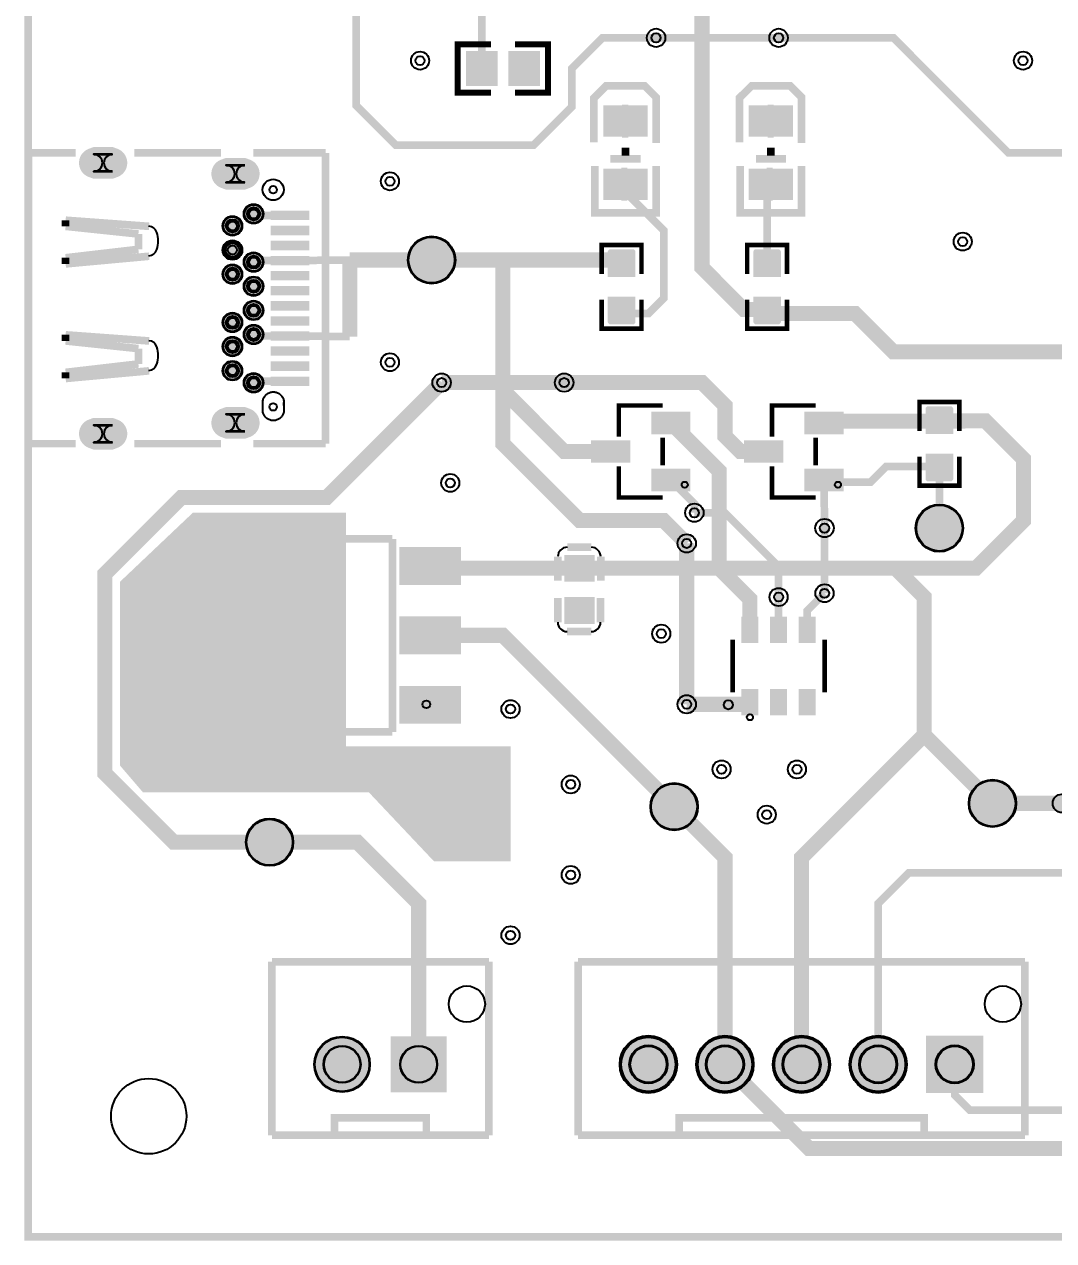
# Model space of a CAD drawing. Header units: millimetres. Extents: x -0.1 to 80.1, y 39.9 to 118.1.
# Drawn here: x -0.13 to 34.02, y 39.87 to 80.2 of the extents above; entities that cross this region are included whole.
import ezdxf

# ---------------------------------------------------------------- set-up
doc = ezdxf.new("R2010")
doc.units = ezdxf.units.MM
for name, color, linetype, true_color in [('BoardOutLine', 7, 'Continuous', 0xff00ff), ('BottomLayer', 7, 'Continuous', 0x0000ff), ('BottomSolderMaskLayer', 7, 'Continuous', 0xaa00ff), ('Document', 7, 'Continuous', 0xffffff), ('Hole', 7, 'Continuous', 0x222222), ('Multi-Layer', 7, 'Continuous', 0xc0c0c0), ('TopLayer', 7, 'Continuous', 0xff0000), ('TopPasteMaskLayer', 7, 'Continuous', 0x808080), ('TopSilkLayer', 7, 'Continuous', 0xffcc00), ('TopSolderMaskLayer', 7, 'Continuous', 0x800080)]:
    doc.layers.add(name, color=color, linetype=linetype, true_color=true_color)

msp = doc.modelspace()

# ---------------------------------------------------------------- hatches: boundary and pattern name
at = {"layer": 'BottomSolderMaskLayer'}
for points in [[(2.803, 76.135, -0.785398), (2.803, 75.084), (2.172, 75.084, -0.785398), (2.172, 76.135)], [(7.193, 75.775, -0.785398), (7.193, 74.724), (6.562, 74.724, -0.785398), (6.562, 75.775)], [(7.152, 73.92, 1), (7.803, 73.92, 1)], [(6.452, 73.52, 1), (7.103, 73.52, 1)], [(6.452, 72.72, 1), (7.103, 72.72, 1)], [(7.152, 72.32, 1), (7.803, 72.32, 1)], [(6.452, 71.919, 1), (7.103, 71.919, 1)], [(7.152, 71.519, 1), (7.803, 71.519, 1)], [(7.152, 70.72, 1), (7.803, 70.72, 1)], [(6.452, 70.32, 1), (7.103, 70.32, 1)], [(7.152, 69.92, 1), (7.803, 69.92, 1)], [(6.452, 69.52, 1), (7.103, 69.52, 1)], [(6.452, 68.72, 1), (7.103, 68.72, 1)], [(7.152, 68.32, 1), (7.803, 68.32, 1)], [(7.193, 67.515, -0.785398), (7.193, 66.464), (6.562, 66.464, -0.785398), (6.562, 67.515)], [(2.803, 67.155, -0.785398), (2.803, 66.104), (2.172, 66.104, -0.785398), (2.172, 67.155)], [(9.489, 45.72, 1), (11.339, 45.72, 1)], [(13.879, 44.795), (12.029, 44.795), (12.029, 46.645), (13.879, 46.645)], [(19.623, 45.72, 1), (21.525, 45.72, 1)], [(22.163, 45.72, 1), (24.065, 45.72, 1)], [(24.703, 45.72, 1), (26.605, 45.72, 1)], [(27.243, 45.72, 1), (29.145, 45.72, 1)], [(31.685, 44.769), (29.783, 44.769), (29.783, 46.671), (31.685, 46.671)]]:
    msp.add_hatch(color=256, dxfattribs=at).paths.add_polyline_path(points)
at = {"layer": 'Document'}
for points in [[(19.703, 76.441), (19.703, 77.541), (19.903, 77.541), (19.903, 76.441)], [(24.529, 76.441), (24.529, 77.541), (24.729, 77.541), (24.729, 76.441)], [(19.872, 75.452), (19.872, 74.352), (19.672, 74.352), (19.672, 75.452)], [(24.698, 75.452), (24.698, 74.352), (24.498, 74.352), (24.498, 75.452)], [(19.256, 75.005), (20.356, 75.005), (20.356, 74.805), (19.256, 74.805)], [(24.082, 75.005), (25.182, 75.005), (25.182, 74.805), (24.082, 74.805)]]:
    msp.add_hatch(color=256, dxfattribs=at).paths.add_polyline_path(points)
at = {"layer": 'Multi-Layer'}
for points in [[(2.787, 76.11, -0.785398), (2.787, 75.11), (2.187, 75.11, -0.785398), (2.187, 76.11)], [(7.178, 75.75, -0.785398), (7.178, 74.75), (6.578, 74.75, -0.785398), (6.578, 75.75)], [(7.178, 73.92, 1), (7.778, 73.92, 1)], [(6.477, 73.52, 1), (7.077, 73.52, 1)], [(6.477, 72.72, 1), (7.077, 72.72, 1)], [(7.178, 72.32, 1), (7.778, 72.32, 1)], [(6.477, 71.919, 1), (7.077, 71.919, 1)], [(7.178, 71.519, 1), (7.778, 71.519, 1)], [(7.178, 70.72, 1), (7.778, 70.72, 1)], [(6.477, 70.32, 1), (7.077, 70.32, 1)], [(7.178, 69.92, 1), (7.778, 69.92, 1)], [(6.477, 69.52, 1), (7.077, 69.52, 1)], [(6.477, 68.72, 1), (7.077, 68.72, 1)], [(7.178, 68.32, 1), (7.778, 68.32, 1)], [(7.178, 67.49, -0.785398), (7.178, 66.49), (6.578, 66.49, -0.785398), (6.578, 67.49)], [(2.787, 67.13, -0.785398), (2.787, 66.13), (2.187, 66.13, -0.785398), (2.187, 67.13)], [(9.514, 45.72, 1), (11.314, 45.72, 1)], [(13.854, 44.82), (12.054, 44.82), (12.054, 46.62), (13.854, 46.62)], [(19.674, 45.72, 1), (21.474, 45.72, 1)], [(22.214, 45.72, 1), (24.014, 45.72, 1)], [(24.754, 45.72, 1), (26.554, 45.72, 1)], [(27.294, 45.72, 1), (29.094, 45.72, 1)], [(31.634, 44.82), (29.834, 44.82), (29.834, 46.62), (31.634, 46.62)]]:
    msp.add_hatch(color=256, dxfattribs=at).paths.add_polyline_path(points)
at = {"layer": 'TopLayer'}
for points in [[(15.548, 78.19), (14.548, 78.19), (14.548, 79.29), (15.548, 79.29)], [(16.948, 78.19), (15.948, 78.19), (15.948, 79.29), (16.948, 79.29)], [(19.112, 76.496), (19.112, 77.496), (20.512, 77.496), (20.512, 76.496)], [(23.938, 76.496), (23.938, 77.496), (25.338, 77.496), (25.338, 76.496)], [(19.112, 74.396), (19.112, 75.396), (20.512, 75.396), (20.512, 74.396)], [(23.938, 74.396), (23.938, 75.396), (25.338, 75.396), (25.338, 74.396)], [(9.237, 74.02), (9.237, 73.72), (8.137, 73.72), (8.137, 74.02)], [(9.237, 73.52), (9.237, 73.22), (8.137, 73.22), (8.137, 73.52)], [(9.237, 73.02), (9.237, 72.72), (8.137, 72.72), (8.137, 73.02)], [(12.621, 72.39, 1), (14.145, 72.39, 1)], [(20.117, 71.851), (19.253, 71.851), (19.253, 72.658), (20.117, 72.658)], [(24.943, 71.851), (24.079, 71.851), (24.079, 72.658), (24.943, 72.658)], [(9.237, 72.52), (9.237, 72.22), (8.137, 72.22), (8.137, 72.52)], [(9.237, 72.02), (9.237, 71.72), (8.137, 71.72), (8.137, 72.02)], [(9.237, 71.52), (9.237, 71.22), (8.137, 71.22), (8.137, 71.52)], [(9.237, 71.02), (9.237, 70.72), (8.137, 70.72), (8.137, 71.02)], [(20.117, 71.151), (19.253, 71.151), (19.253, 70.345), (20.117, 70.345)], [(24.943, 71.151), (24.079, 71.151), (24.079, 70.345), (24.943, 70.345)], [(9.237, 70.52), (9.237, 70.22), (8.137, 70.22), (8.137, 70.52)], [(9.237, 70.02), (9.237, 69.72), (8.137, 69.72), (8.137, 70.02)], [(9.237, 69.52), (9.237, 69.22), (8.137, 69.22), (8.137, 69.52)], [(9.237, 69.02), (9.237, 68.72), (8.137, 68.72), (8.137, 69.02)], [(9.237, 68.52), (9.237, 68.22), (8.137, 68.22), (8.137, 68.52)], [(30.658, 66.644), (29.794, 66.644), (29.794, 67.451), (30.658, 67.451)], [(20.695, 67.34), (21.945, 67.34), (21.945, 66.64), (20.695, 66.64)], [(25.775, 67.34), (27.025, 67.34), (27.025, 66.64), (25.775, 66.64)], [(18.695, 66.39), (19.945, 66.39), (19.945, 65.69), (18.695, 65.69)], [(23.775, 66.39), (25.025, 66.39), (25.025, 65.69), (23.775, 65.69)], [(30.658, 65.944), (29.794, 65.944), (29.794, 65.138), (30.658, 65.138)], [(20.695, 65.44), (21.945, 65.44), (21.945, 64.74), (20.695, 64.74)], [(25.775, 65.44), (27.025, 65.44), (27.025, 64.74), (25.775, 64.74)], [(29.464, 63.5, 1), (30.988, 63.5, 1)], [(3.048, 61.722), (5.461, 64.008), (10.541, 64.008), (10.541, 59.309), (10.541, 56.261), (16.002, 56.261), (16.002, 53.721), (16.002, 52.451), (13.462, 52.451), (11.303, 54.737), (5.08, 54.737), (3.81, 54.737), (3.048, 55.626)], [(14.335, 61.644), (12.335, 61.644), (12.335, 62.844), (14.335, 62.844)], [(17.838, 61.768), (17.838, 62.568), (18.738, 62.568), (18.738, 61.768)], [(8.135, 58.044), (5.835, 58.044), (5.835, 61.844), (8.135, 61.844)], [(17.838, 60.368), (17.838, 61.168), (18.738, 61.168), (18.738, 60.368)], [(14.335, 59.344), (12.335, 59.344), (12.335, 60.544), (14.335, 60.544)], [(24.208, 60.528), (24.208, 59.728), (23.676, 59.728), (23.676, 60.528)], [(25.158, 60.528), (25.158, 59.728), (24.626, 59.728), (24.626, 60.528)], [(26.108, 60.528), (26.108, 59.728), (25.576, 59.728), (25.576, 60.528)], [(14.335, 57.044), (12.335, 57.044), (12.335, 58.244), (14.335, 58.244)], [(24.208, 58.128), (24.208, 57.328), (23.676, 57.328), (23.676, 58.128)], [(25.158, 58.128), (25.158, 57.328), (24.626, 57.328), (24.626, 58.128)], [(26.108, 58.128), (26.108, 57.328), (25.576, 57.328), (25.576, 58.128)], [(20.666, 54.264, 1), (22.19, 54.264, 1)], [(31.225, 54.373, 1), (32.749, 54.373, 1)], [(7.247, 53.086, 1), (8.771, 53.086, 1)]]:
    msp.add_hatch(color=256, dxfattribs=at).paths.add_polyline_path(points)
at = {"layer": 'TopPasteMaskLayer'}
for points in [[(15.548, 78.19), (14.548, 78.19), (14.548, 79.29), (15.548, 79.29)], [(16.948, 78.19), (15.948, 78.19), (15.948, 79.29), (16.948, 79.29)], [(19.112, 76.496), (19.112, 77.496), (20.512, 77.496), (20.512, 76.496)], [(23.938, 76.496), (23.938, 77.496), (25.338, 77.496), (25.338, 76.496)], [(2.787, 76.11), (2.819, 76.109), (2.851, 76.106), (2.883, 76.101), (2.914, 76.093), (2.945, 76.084), (2.975, 76.073), (3.004, 76.06), (3.033, 76.045), (3.06, 76.029), (3.086, 76.011), (3.112, 75.991), (3.135, 75.969), (3.158, 75.946), (3.178, 75.922), (3.198, 75.896), (3.215, 75.869), (3.231, 75.841), (3.245, 75.812), (3.257, 75.782), (3.267, 75.752), (3.275, 75.721), (3.281, 75.69), (3.285, 75.658), (3.287, 75.626), (3.287, 75.594), (3.285, 75.562), (3.281, 75.53), (3.275, 75.499), (3.267, 75.468), (3.257, 75.437), (3.245, 75.407), (3.231, 75.379), (3.215, 75.351), (3.198, 75.324), (3.178, 75.298), (3.158, 75.274), (3.135, 75.251), (3.112, 75.229), (3.086, 75.209), (3.06, 75.191), (3.033, 75.174), (3.004, 75.159), (2.975, 75.146), (2.945, 75.135), (2.914, 75.126), (2.883, 75.119), (2.851, 75.114), (2.819, 75.111), (2.787, 75.11), (2.187, 75.11), (2.155, 75.111), (2.123, 75.114), (2.092, 75.119), (2.061, 75.126), (2.03, 75.135), (2, 75.146), (1.97, 75.159), (1.942, 75.174), (1.915, 75.191), (1.888, 75.209), (1.863, 75.229), (1.84, 75.251), (1.817, 75.274), (1.797, 75.298), (1.777, 75.324), (1.76, 75.351), (1.744, 75.379), (1.73, 75.407), (1.718, 75.437), (1.708, 75.468), (1.7, 75.499), (1.694, 75.53), (1.69, 75.562), (1.688, 75.594), (1.688, 75.626), (1.69, 75.658), (1.694, 75.69), (1.7, 75.721), (1.708, 75.752), (1.718, 75.782), (1.73, 75.812), (1.744, 75.841), (1.76, 75.869), (1.777, 75.896), (1.797, 75.922), (1.817, 75.946), (1.84, 75.969), (1.863, 75.991), (1.888, 76.011), (1.915, 76.029), (1.942, 76.045), (1.97, 76.06), (2, 76.073), (2.03, 76.084), (2.061, 76.093), (2.092, 76.101), (2.123, 76.106), (2.155, 76.109), (2.187, 76.11)], [(7.177, 75.75), (7.209, 75.749), (7.241, 75.746), (7.273, 75.741), (7.304, 75.733), (7.335, 75.724), (7.365, 75.713), (7.394, 75.7), (7.423, 75.685), (7.45, 75.669), (7.476, 75.651), (7.501, 75.631), (7.525, 75.609), (7.548, 75.586), (7.568, 75.562), (7.587, 75.536), (7.605, 75.509), (7.621, 75.481), (7.635, 75.452), (7.647, 75.422), (7.657, 75.392), (7.665, 75.361), (7.671, 75.33), (7.675, 75.298), (7.677, 75.266), (7.677, 75.234), (7.675, 75.202), (7.671, 75.17), (7.665, 75.139), (7.657, 75.108), (7.647, 75.077), (7.635, 75.047), (7.621, 75.019), (7.605, 74.991), (7.587, 74.964), (7.568, 74.938), (7.548, 74.914), (7.525, 74.891), (7.501, 74.869), (7.476, 74.849), (7.45, 74.831), (7.423, 74.814), (7.394, 74.799), (7.365, 74.786), (7.335, 74.775), (7.304, 74.766), (7.273, 74.759), (7.241, 74.754), (7.209, 74.751), (7.177, 74.75), (6.577, 74.75), (6.545, 74.751), (6.513, 74.754), (6.482, 74.759), (6.451, 74.766), (6.42, 74.775), (6.39, 74.786), (6.36, 74.799), (6.332, 74.814), (6.305, 74.831), (6.278, 74.849), (6.253, 74.869), (6.23, 74.891), (6.207, 74.914), (6.186, 74.938), (6.167, 74.964), (6.15, 74.991), (6.134, 75.019), (6.12, 75.047), (6.108, 75.077), (6.098, 75.108), (6.09, 75.139), (6.084, 75.17), (6.08, 75.202), (6.078, 75.234), (6.078, 75.266), (6.08, 75.298), (6.084, 75.33), (6.09, 75.361), (6.098, 75.392), (6.108, 75.422), (6.12, 75.452), (6.134, 75.481), (6.15, 75.509), (6.167, 75.536), (6.186, 75.562), (6.207, 75.586), (6.23, 75.609), (6.253, 75.631), (6.278, 75.651), (6.305, 75.669), (6.332, 75.685), (6.36, 75.7), (6.39, 75.713), (6.42, 75.724), (6.451, 75.733), (6.482, 75.741), (6.513, 75.746), (6.545, 75.749), (6.577, 75.75)], [(19.112, 74.396), (19.112, 75.396), (20.512, 75.396), (20.512, 74.396)], [(23.938, 74.396), (23.938, 75.396), (25.338, 75.396), (25.338, 74.396)], [(9.237, 74.02), (9.237, 73.72), (8.137, 73.72), (8.137, 74.02)], [(9.237, 73.52), (9.237, 73.22), (8.137, 73.22), (8.137, 73.52)], [(9.237, 73.02), (9.237, 72.72), (8.137, 72.72), (8.137, 73.02)], [(12.621, 72.39, 1), (14.145, 72.39, 1)], [(19.235, 72.696), (19.235, 71.896), (19.285, 71.846), (19.513, 71.846), (19.513, 72.216), (19.843, 72.216), (19.843, 71.846), (20.085, 71.846), (20.135, 71.896), (20.135, 72.696), (20.085, 72.746), (19.285, 72.746)], [(24.061, 72.696), (24.061, 71.896), (24.111, 71.846), (24.339, 71.846), (24.339, 72.216), (24.669, 72.216), (24.669, 71.846), (24.911, 71.846), (24.961, 71.896), (24.961, 72.696), (24.911, 72.746), (24.111, 72.746)], [(9.237, 72.52), (9.237, 72.22), (8.137, 72.22), (8.137, 72.52)], [(9.237, 72.02), (9.237, 71.72), (8.137, 71.72), (8.137, 72.02)], [(9.237, 71.52), (9.237, 71.22), (8.137, 71.22), (8.137, 71.52)], [(9.237, 71.02), (9.237, 70.72), (8.137, 70.72), (8.137, 71.02)], [(19.285, 71.146), (19.513, 71.146), (19.513, 70.766), (19.843, 70.766), (19.843, 71.146), (20.085, 71.146), (20.135, 71.096), (20.135, 70.306), (20.085, 70.256), (19.285, 70.256), (19.235, 70.306), (19.235, 71.096)], [(24.111, 71.146), (24.339, 71.146), (24.339, 70.766), (24.669, 70.766), (24.669, 71.146), (24.911, 71.146), (24.961, 71.096), (24.961, 70.306), (24.911, 70.256), (24.111, 70.256), (24.061, 70.306), (24.061, 71.096)], [(9.237, 70.52), (9.237, 70.22), (8.137, 70.22), (8.137, 70.52)], [(9.237, 70.02), (9.237, 69.72), (8.137, 69.72), (8.137, 70.02)], [(9.237, 69.52), (9.237, 69.22), (8.137, 69.22), (8.137, 69.52)], [(9.237, 69.02), (9.237, 68.72), (8.137, 68.72), (8.137, 69.02)], [(9.237, 68.52), (9.237, 68.22), (8.137, 68.22), (8.137, 68.52)], [(7.177, 67.49), (7.209, 67.489), (7.241, 67.486), (7.273, 67.481), (7.304, 67.473), (7.335, 67.464), (7.365, 67.453), (7.394, 67.44), (7.423, 67.425), (7.45, 67.409), (7.476, 67.39), (7.501, 67.37), (7.525, 67.349), (7.548, 67.326), (7.568, 67.302), (7.587, 67.276), (7.605, 67.249), (7.621, 67.221), (7.635, 67.192), (7.647, 67.162), (7.657, 67.132), (7.665, 67.101), (7.671, 67.07), (7.675, 67.038), (7.677, 67.006), (7.677, 66.974), (7.675, 66.942), (7.671, 66.91), (7.665, 66.879), (7.657, 66.848), (7.647, 66.817), (7.635, 66.787), (7.621, 66.758), (7.605, 66.731), (7.587, 66.704), (7.568, 66.678), (7.548, 66.654), (7.525, 66.631), (7.501, 66.609), (7.476, 66.589), (7.45, 66.571), (7.423, 66.554), (7.394, 66.539), (7.365, 66.526), (7.335, 66.515), (7.304, 66.506), (7.273, 66.499), (7.241, 66.494), (7.209, 66.491), (7.177, 66.49), (6.577, 66.49), (6.545, 66.491), (6.513, 66.494), (6.482, 66.499), (6.451, 66.506), (6.42, 66.515), (6.39, 66.526), (6.36, 66.539), (6.332, 66.554), (6.305, 66.571), (6.278, 66.589), (6.253, 66.609), (6.23, 66.631), (6.207, 66.654), (6.186, 66.678), (6.167, 66.704), (6.15, 66.731), (6.134, 66.758), (6.12, 66.787), (6.108, 66.817), (6.098, 66.848), (6.09, 66.879), (6.084, 66.91), (6.08, 66.942), (6.078, 66.974), (6.078, 67.006), (6.08, 67.038), (6.084, 67.07), (6.09, 67.101), (6.098, 67.132), (6.108, 67.162), (6.12, 67.192), (6.134, 67.221), (6.15, 67.249), (6.167, 67.276), (6.186, 67.302), (6.207, 67.326), (6.23, 67.349), (6.253, 67.37), (6.278, 67.39), (6.305, 67.409), (6.332, 67.425), (6.36, 67.44), (6.39, 67.453), (6.42, 67.464), (6.451, 67.473), (6.482, 67.481), (6.513, 67.486), (6.545, 67.489), (6.577, 67.49)], [(29.776, 67.489), (29.776, 66.689), (29.826, 66.639), (30.054, 66.639), (30.054, 67.009), (30.384, 67.009), (30.384, 66.639), (30.626, 66.639), (30.676, 66.689), (30.676, 67.489), (30.626, 67.539), (29.826, 67.539)], [(2.787, 67.13), (2.819, 67.129), (2.851, 67.126), (2.883, 67.121), (2.914, 67.113), (2.945, 67.104), (2.975, 67.093), (3.004, 67.08), (3.033, 67.066), (3.06, 67.049), (3.086, 67.031), (3.112, 67.011), (3.135, 66.989), (3.158, 66.966), (3.178, 66.942), (3.198, 66.916), (3.215, 66.889), (3.231, 66.861), (3.245, 66.832), (3.257, 66.803), (3.267, 66.772), (3.275, 66.741), (3.281, 66.71), (3.285, 66.678), (3.287, 66.646), (3.287, 66.614), (3.285, 66.582), (3.281, 66.55), (3.275, 66.519), (3.267, 66.488), (3.257, 66.457), (3.245, 66.427), (3.231, 66.399), (3.215, 66.371), (3.198, 66.344), (3.178, 66.318), (3.158, 66.294), (3.135, 66.271), (3.112, 66.249), (3.086, 66.229), (3.06, 66.211), (3.033, 66.194), (3.004, 66.179), (2.975, 66.166), (2.945, 66.155), (2.914, 66.146), (2.883, 66.139), (2.851, 66.134), (2.819, 66.131), (2.787, 66.13), (2.187, 66.13), (2.155, 66.131), (2.123, 66.134), (2.092, 66.139), (2.061, 66.146), (2.03, 66.155), (2, 66.166), (1.97, 66.179), (1.942, 66.194), (1.915, 66.211), (1.888, 66.229), (1.863, 66.249), (1.84, 66.271), (1.817, 66.294), (1.797, 66.318), (1.777, 66.344), (1.76, 66.371), (1.744, 66.399), (1.73, 66.427), (1.718, 66.457), (1.708, 66.488), (1.7, 66.519), (1.694, 66.55), (1.69, 66.582), (1.688, 66.614), (1.688, 66.646), (1.69, 66.678), (1.694, 66.71), (1.7, 66.741), (1.708, 66.772), (1.718, 66.803), (1.73, 66.832), (1.744, 66.861), (1.76, 66.889), (1.777, 66.916), (1.797, 66.942), (1.817, 66.966), (1.84, 66.989), (1.863, 67.011), (1.888, 67.031), (1.915, 67.049), (1.942, 67.066), (1.97, 67.08), (2, 67.093), (2.03, 67.104), (2.061, 67.113), (2.092, 67.121), (2.123, 67.126), (2.155, 67.129), (2.187, 67.13)], [(20.695, 67.34), (21.945, 67.34), (21.945, 66.64), (20.695, 66.64)], [(25.775, 67.34), (27.025, 67.34), (27.025, 66.64), (25.775, 66.64)], [(18.695, 66.39), (19.945, 66.39), (19.945, 65.69), (18.695, 65.69)], [(23.775, 66.39), (25.025, 66.39), (25.025, 65.69), (23.775, 65.69)], [(29.826, 65.939), (30.054, 65.939), (30.054, 65.559), (30.384, 65.559), (30.384, 65.939), (30.626, 65.939), (30.676, 65.889), (30.676, 65.099), (30.626, 65.049), (29.826, 65.049), (29.776, 65.099), (29.776, 65.889)], [(20.695, 65.44), (21.945, 65.44), (21.945, 64.74), (20.695, 64.74)], [(25.775, 65.44), (27.025, 65.44), (27.025, 64.74), (25.775, 64.74)], [(29.464, 63.5, 1), (30.988, 63.5, 1)], [(14.335, 61.644), (12.335, 61.644), (12.335, 62.844), (14.335, 62.844)], [(17.838, 61.768), (17.838, 62.568), (18.738, 62.568), (18.738, 61.768)], [(8.135, 58.044), (5.835, 58.044), (5.835, 61.844), (8.135, 61.844)], [(17.838, 60.368), (17.838, 61.168), (18.738, 61.168), (18.738, 60.368)], [(14.335, 59.344), (12.335, 59.344), (12.335, 60.544), (14.335, 60.544)], [(24.208, 60.528), (24.208, 59.728), (23.676, 59.728), (23.676, 60.528)], [(25.158, 60.528), (25.158, 59.728), (24.626, 59.728), (24.626, 60.528)], [(26.108, 60.528), (26.108, 59.728), (25.576, 59.728), (25.576, 60.528)], [(14.335, 57.044), (12.335, 57.044), (12.335, 58.244), (14.335, 58.244)], [(24.208, 58.128), (24.208, 57.328), (23.676, 57.328), (23.676, 58.128)], [(25.158, 58.128), (25.158, 57.328), (24.626, 57.328), (24.626, 58.128)], [(26.108, 58.128), (26.108, 57.328), (25.576, 57.328), (25.576, 58.128)], [(20.666, 54.264, 1), (22.19, 54.264, 1)], [(31.225, 54.373, 1), (32.749, 54.373, 1)], [(7.247, 53.086, 1), (8.771, 53.086, 1)]]:
    msp.add_hatch(color=256, dxfattribs=at).paths.add_polyline_path(points)
at = {"layer": 'TopSolderMaskLayer'}
for points in [[(15.574, 78.165), (14.523, 78.165), (14.523, 79.316), (15.574, 79.316)], [(16.974, 78.165), (15.923, 78.165), (15.923, 79.316), (16.974, 79.316)], [(19.077, 76.478), (19.077, 77.515), (20.547, 77.515), (20.547, 76.478)], [(23.903, 76.478), (23.903, 77.515), (25.373, 77.515), (25.373, 76.478)], [(2.803, 76.135, -0.785398), (2.803, 75.084), (2.172, 75.084, -0.785398), (2.172, 76.135)], [(7.193, 75.775, -0.785398), (7.193, 74.724), (6.562, 74.724, -0.785398), (6.562, 75.775)], [(19.077, 74.378), (19.077, 75.414), (20.547, 75.414), (20.547, 74.378)], [(23.903, 74.378), (23.903, 75.414), (25.373, 75.414), (25.373, 74.378)], [(7.152, 73.92, 1), (7.803, 73.92, 1)], [(6.452, 73.52, 1), (7.103, 73.52, 1)], [(9.33, 74.027), (9.33, 73.713), (8.044, 73.713), (8.044, 74.027)], [(9.33, 73.527), (9.33, 73.213), (8.044, 73.213), (8.044, 73.527)], [(6.452, 72.72, 1), (7.103, 72.72, 1)], [(9.33, 73.027), (9.33, 72.713), (8.044, 72.713), (8.044, 73.027)], [(12.595, 72.39, 1), (14.17, 72.39, 1)], [(7.152, 72.32, 1), (7.803, 72.32, 1)], [(20.144, 71.827), (19.226, 71.827), (19.226, 72.681), (20.144, 72.681)], [(24.97, 71.827), (24.052, 71.827), (24.052, 72.681), (24.97, 72.681)], [(6.452, 71.919, 1), (7.103, 71.919, 1)], [(9.33, 72.527), (9.33, 72.213), (8.044, 72.213), (8.044, 72.527)], [(7.152, 71.519, 1), (7.803, 71.519, 1)], [(9.33, 72.027), (9.33, 71.713), (8.044, 71.713), (8.044, 72.027)], [(9.33, 71.527), (9.33, 71.213), (8.044, 71.213), (8.044, 71.527)], [(7.152, 70.72, 1), (7.803, 70.72, 1)], [(9.33, 71.027), (9.33, 70.713), (8.044, 70.713), (8.044, 71.027)], [(20.144, 71.175), (19.226, 71.175), (19.226, 70.321), (20.144, 70.321)], [(24.97, 71.175), (24.052, 71.175), (24.052, 70.321), (24.97, 70.321)], [(6.452, 70.32, 1), (7.103, 70.32, 1)], [(7.152, 69.92, 1), (7.803, 69.92, 1)], [(9.33, 70.527), (9.33, 70.213), (8.044, 70.213), (8.044, 70.527)], [(6.452, 69.52, 1), (7.103, 69.52, 1)], [(9.33, 70.027), (9.33, 69.713), (8.044, 69.713), (8.044, 70.027)], [(9.33, 69.527), (9.33, 69.213), (8.044, 69.213), (8.044, 69.527)], [(6.452, 68.72, 1), (7.103, 68.72, 1)], [(9.33, 69.027), (9.33, 68.713), (8.044, 68.713), (8.044, 69.027)], [(7.152, 68.32, 1), (7.803, 68.32, 1)], [(9.33, 68.527), (9.33, 68.213), (8.044, 68.213), (8.044, 68.527)], [(7.193, 67.515, -0.785398), (7.193, 66.464), (6.562, 66.464, -0.785398), (6.562, 67.515)], [(20.67, 67.365), (21.97, 67.365), (21.97, 66.615), (20.67, 66.615)], [(25.75, 67.365), (27.05, 67.365), (27.05, 66.615), (25.75, 66.615)], [(30.685, 66.62), (29.767, 66.62), (29.767, 67.474), (30.685, 67.474)], [(2.803, 67.155, -0.785398), (2.803, 66.104), (2.172, 66.104, -0.785398), (2.172, 67.155)], [(18.67, 66.416), (19.97, 66.416), (19.97, 65.665), (18.67, 65.665)], [(23.75, 66.416), (25.05, 66.416), (25.05, 65.665), (23.75, 65.665)], [(30.685, 65.968), (29.767, 65.968), (29.767, 65.114), (30.685, 65.114)], [(20.67, 65.466), (21.97, 65.466), (21.97, 64.715), (20.67, 64.715)], [(25.75, 65.466), (27.05, 65.466), (27.05, 64.715), (25.75, 64.715)], [(29.439, 63.5, 1), (31.013, 63.5, 1)], [(14.36, 61.619), (12.31, 61.619), (12.31, 62.869), (14.36, 62.869)], [(17.781, 61.723), (17.781, 62.613), (18.795, 62.613), (18.795, 61.723)], [(8.16, 58.019), (5.81, 58.019), (5.81, 61.87), (8.16, 61.87)], [(17.781, 60.323), (17.781, 61.213), (18.795, 61.213), (18.795, 60.323)], [(14.36, 59.319), (12.31, 59.319), (12.31, 60.57), (14.36, 60.57)], [(24.225, 60.566), (24.225, 59.69), (23.659, 59.69), (23.659, 60.566)], [(25.175, 60.566), (25.175, 59.69), (24.609, 59.69), (24.609, 60.566)], [(26.125, 60.566), (26.125, 59.69), (25.559, 59.69), (25.559, 60.566)], [(14.36, 57.019), (12.31, 57.019), (12.31, 58.27), (14.36, 58.27)], [(24.225, 58.166), (24.225, 57.29), (23.659, 57.29), (23.659, 58.166)], [(25.175, 58.166), (25.175, 57.29), (24.609, 57.29), (24.609, 58.166)], [(26.125, 58.166), (26.125, 57.29), (25.559, 57.29), (25.559, 58.166)], [(20.641, 54.264, 1), (22.216, 54.264, 1)], [(31.2, 54.373, 1), (32.774, 54.373, 1)], [(7.221, 53.086, 1), (8.796, 53.086, 1)], [(9.489, 45.72, 1), (11.339, 45.72, 1)], [(13.879, 44.795), (12.029, 44.795), (12.029, 46.645), (13.879, 46.645)], [(19.623, 45.72, 1), (21.525, 45.72, 1)], [(22.163, 45.72, 1), (24.065, 45.72, 1)], [(24.703, 45.72, 1), (26.605, 45.72, 1)], [(27.243, 45.72, 1), (29.145, 45.72, 1)], [(31.685, 44.769), (29.783, 44.769), (29.783, 46.671), (31.685, 46.671)]]:
    msp.add_hatch(color=256, dxfattribs=at).paths.add_polyline_path(points)

# ---------------------------------------------------------------- linework, layer by layer
at = {"layer": 'BoardOutLine', "const_width": 0.254}
msp.add_lwpolyline([(0, 118), (80, 118), (80, 40), (0, 40), (0, 118)], close=True, dxfattribs=at)
at = {"layer": 'BottomLayer'}
for points, const_width in [([(24.892, 79.756), (20.828, 79.756)], 0.254), ([(17.78, 68.326), (13.716, 68.326)], 0.5), ([(24.892, 61.214), (24.892, 62.23), (23.114, 64.008), (22.098, 64.008)], 0.254), ([(26.416, 63.5), (26.416, 61.341)], 0.254), ([(21.844, 57.658), (21.844, 62.992)], 0.5), ([(30.734, 45.72), (30.734, 44.704), (31.242, 44.196), (46.736, 44.196), (48.26, 45.72)], 0.254)]:
    msp.add_lwpolyline(points, dxfattribs=dict(at, const_width=const_width))
at = {"layer": 'BottomSolderMaskLayer'}
for points in [[(2.803, 75.899), (2.173, 75.899)], [(7.192, 75.539), (6.562, 75.539)], [(2.803, 75.321), (2.173, 75.321)], [(7.192, 74.961), (6.562, 74.961)], [(7.192, 67.279), (6.562, 67.279)], [(2.803, 66.919), (2.173, 66.919)], [(7.192, 66.701), (6.562, 66.701)], [(2.803, 66.341), (2.173, 66.341)]]:
    msp.add_lwpolyline(points, close=True, dxfattribs=at)
for centre, radius in [((7.478, 73.92), 0.325), ((6.777, 73.52), 0.325), ((7.477, 73.92), 0.217), ((6.777, 73.52), 0.217), ((6.777, 72.72), 0.325), ((6.777, 72.72), 0.244), ((7.478, 72.32), 0.325), ((6.777, 71.919), 0.325), ((7.477, 72.32), 0.217), ((6.777, 71.92), 0.217), ((7.478, 71.519), 0.325), ((7.477, 71.52), 0.217), ((7.478, 70.72), 0.325), ((6.777, 70.32), 0.325), ((7.477, 70.72), 0.217), ((6.777, 70.32), 0.217), ((7.478, 69.92), 0.325), ((6.777, 69.52), 0.325), ((7.477, 69.92), 0.217), ((6.777, 69.52), 0.217), ((6.777, 68.72), 0.325), ((6.777, 68.72), 0.217), ((7.478, 68.32), 0.325), ((7.477, 68.32), 0.217), ((10.414, 45.72), 0.925), ((20.574, 45.72), 0.951), ((23.114, 45.72), 0.951), ((25.654, 45.72), 0.951), ((28.194, 45.72), 0.951), ((10.414, 45.72), 0.617), ((12.954, 45.72), 0.617), ((20.574, 45.72), 0.634), ((23.114, 45.72), 0.634), ((25.654, 45.72), 0.634), ((28.194, 45.72), 0.634), ((30.734, 45.72), 0.634)]:
    msp.add_circle(centre, radius, dxfattribs=at)
for centre, start, end in [((2.173, 75.61), 270, 450), ((2.803, 75.61), 450, 270), ((6.562, 75.25), 270, 450), ((7.192, 75.25), 450, 270), ((6.562, 66.99), 270, 450), ((7.192, 66.99), 450, 270), ((2.173, 66.63), 270, 450), ((2.803, 66.63), 450, 270)]:
    msp.add_arc(centre, 0.289, start, end, dxfattribs=at)
at = {"layer": 'Document'}
for centre, radius in [((8.127, 74.72), 0.125), ((8.127, 67.52), 0.125), ((21.78, 64.94), 0.1), ((26.86, 64.94), 0.1), ((13.208, 57.658), 0.127), ((23.942, 57.228), 0.1)]:
    msp.add_circle(centre, radius, dxfattribs=at)
at = {"layer": 'Hole'}
for centre, radius in [((20.828, 79.756), 0.152), ((24.892, 79.756), 0.152), ((13, 79), 0.15), ((33, 79), 0.15), ((12, 75), 0.15), ((31, 73), 0.15), ((12, 69), 0.15), ((13.716, 68.326), 0.152), ((17.78, 68.326), 0.152), ((14, 65), 0.15), ((22.098, 64.008), 0.152), ((26.416, 63.5), 0.152), ((21.844, 62.992), 0.152), ((24.892, 61.214), 0.15), ((26.416, 61.341), 0.15), ((21, 60), 0.15), ((21.844, 57.658), 0.152), ((16, 57.5), 0.15), ((23, 55.5), 0.15), ((25.5, 55.5), 0.15), ((18, 55), 0.15), ((24.5, 54), 0.15), ((18, 52), 0.15), ((16, 50), 0.15)]:
    msp.add_circle(centre, radius, dxfattribs=at)
at = {"layer": 'Multi-Layer'}
for points in [[(2.787, 75.885), (2.188, 75.885)], [(7.177, 75.525), (6.578, 75.525)], [(2.787, 75.335), (2.188, 75.335)], [(7.177, 74.975), (6.578, 74.975)], [(8.482, 67.67), (8.482, 67.37), (8.477, 67.343), (8.47, 67.317), (8.461, 67.291), (8.451, 67.266), (8.438, 67.242), (8.423, 67.219), (8.407, 67.197), (8.389, 67.176), (8.369, 67.157), (8.348, 67.14), (8.326, 67.124), (8.302, 67.11), (8.278, 67.098), (8.253, 67.087), (8.227, 67.079), (8.2, 67.073), (8.173, 67.069), (8.146, 67.066), (8.119, 67.066), (8.091, 67.069), (8.064, 67.073), (8.038, 67.079), (8.012, 67.087), (7.987, 67.098), (7.962, 67.11), (7.939, 67.124), (7.917, 67.14), (7.896, 67.157), (7.876, 67.176), (7.858, 67.197), (7.842, 67.219), (7.827, 67.242), (7.814, 67.266), (7.803, 67.291), (7.794, 67.316), (7.787, 67.343), (7.782, 67.37), (7.782, 67.67), (7.784, 67.696), (7.787, 67.723), (7.792, 67.749), (7.799, 67.775), (7.809, 67.8), (7.82, 67.824), (7.832, 67.847), (7.847, 67.87), (7.863, 67.891), (7.881, 67.911), (7.9, 67.929), (7.921, 67.946), (7.943, 67.961), (7.966, 67.975), (7.99, 67.986), (8.015, 67.996), (8.04, 68.004), (8.066, 68.01), (8.092, 68.014), (8.119, 68.017), (8.146, 68.017), (8.172, 68.014), (8.199, 68.01), (8.225, 68.004), (8.25, 67.996), (8.275, 67.986), (8.299, 67.975), (8.322, 67.961), (8.344, 67.946), (8.364, 67.929), (8.383, 67.911), (8.401, 67.891), (8.418, 67.87), (8.432, 67.847), (8.445, 67.824), (8.456, 67.8), (8.465, 67.775), (8.473, 67.749), (8.478, 67.723), (8.481, 67.696), (8.482, 67.67), (8.482, 67.57)], [(7.177, 67.265), (6.578, 67.265)], [(2.787, 66.905), (2.188, 66.905)], [(7.177, 66.715), (6.578, 66.715)], [(2.787, 66.355), (2.188, 66.355)]]:
    msp.add_lwpolyline(points, close=True, dxfattribs=at)
for centre, radius in [((20.828, 79.756), 0.305), ((24.892, 79.756), 0.305), ((13, 79), 0.3), ((33, 79), 0.3), ((8.127, 74.72), 0.35), ((12, 75), 0.3), ((7.478, 73.92), 0.3), ((6.777, 73.52), 0.3), ((7.477, 73.92), 0.2), ((6.777, 73.52), 0.2), ((6.777, 72.72), 0.3), ((31, 73), 0.3), ((6.777, 72.72), 0.225), ((7.478, 72.32), 0.3), ((6.777, 71.919), 0.3), ((7.477, 72.32), 0.2), ((6.777, 71.92), 0.2), ((7.478, 71.519), 0.3), ((7.477, 71.52), 0.2), ((7.478, 70.72), 0.3), ((6.777, 70.32), 0.3), ((7.477, 70.72), 0.2), ((6.777, 70.32), 0.2), ((7.478, 69.92), 0.3), ((6.777, 69.52), 0.3), ((7.477, 69.92), 0.2), ((6.777, 69.52), 0.2), ((6.777, 68.72), 0.3), ((12, 69), 0.3), ((6.777, 68.72), 0.2), ((7.478, 68.32), 0.3), ((13.716, 68.326), 0.305), ((17.78, 68.326), 0.305), ((7.477, 68.32), 0.2), ((14, 65), 0.3), ((22.098, 64.008), 0.305), ((26.416, 63.5), 0.305), ((21.844, 62.992), 0.305), ((24.892, 61.214), 0.3), ((26.416, 61.341), 0.3), ((21, 60), 0.3), ((16, 57.5), 0.3), ((21.844, 57.658), 0.305), ((23, 55.5), 0.3), ((25.5, 55.5), 0.3), ((18, 55), 0.3), ((34.29, 54.373), 0.305), ((24.5, 54), 0.3), ((18, 52), 0.3), ((16, 50), 0.3), ((14.554, 47.72), 0.6), ((32.334, 47.72), 0.6), ((10.414, 45.72), 0.9), ((20.574, 45.72), 0.9), ((23.114, 45.72), 0.9), ((25.654, 45.72), 0.9), ((28.194, 45.72), 0.9), ((10.414, 45.72), 0.6), ((12.954, 45.72), 0.6), ((20.574, 45.72), 0.6), ((23.114, 45.72), 0.6), ((25.654, 45.72), 0.6), ((28.194, 45.72), 0.6), ((30.734, 45.72), 0.6), ((4, 44), 1.25)]:
    msp.add_circle(centre, radius, dxfattribs=at)
for centre, start, end in [((2.188, 75.61), 270, 450), ((2.787, 75.61), 450, 270), ((6.578, 75.25), 270, 450), ((7.177, 75.25), 450, 270), ((6.578, 66.99), 270, 450), ((7.177, 66.99), 450, 270), ((2.188, 66.63), 270, 450), ((2.787, 66.63), 450, 270)]:
    msp.add_arc(centre, 0.275, start, end, dxfattribs=at)
at = {"layer": 'TopLayer'}
for points, const_width in [([(22.352, 81.28), (22.352, 72.136), (23.741, 70.747), (24.511, 70.747)], 0.5), ([(20.828, 79.756), (19.05, 79.756), (18.034, 78.74), (18.034, 77.47), (16.764, 76.2), (12.192, 76.2), (10.884, 77.508), (10.884, 81.28)], 0.254), ([(15.048, 81.28), (15.048, 78.74)], 0.254), ([(35.324, 75.91), (35.288, 75.946), (32.512, 75.946), (28.702, 79.756), (24.892, 79.756)], 0.254), ([(24.638, 74.896), (24.511, 74.769), (24.511, 72.254)], 0.254), ([(19.685, 70.748), (19.821, 70.612), (20.574, 70.612), (21.082, 71.12), (21.082, 73.372), (19.812, 74.642)], 0.254), ([(24.511, 70.748), (24.647, 70.612), (27.432, 70.612), (28.702, 69.342), (55.88, 69.342), (61.214, 74.676), (64.008, 74.676)], 0.5), ([(7.483, 73.92), (7.533, 73.87), (8.683, 73.87)], 0.254), ([(10.668, 72.39), (13.383, 72.39)], 0.5), ([(10.668, 69.85), (10.668, 72.39)], 0.5), ([(13.383, 72.39), (19.685, 72.39), (19.685, 72.256)], 0.5), ([(15.745, 72.39), (15.745, 68.075), (17.78, 66.04), (19.319, 66.04)], 0.5), ([(7.483, 72.32), (7.533, 72.37), (8.683, 72.37)], 0.254), ([(8.684, 72.37), (10.668, 72.39)], 0.254), ([(7.483, 69.92), (7.533, 69.87), (8.683, 69.87)], 0.254), ([(8.684, 69.87), (10.668, 69.85)], 0.254), ([(13.716, 68.326), (9.906, 64.516), (5.08, 64.516), (2.54, 61.976), (2.54, 55.372), (4.826, 53.086), (8.009, 53.086)], 0.5), ([(24.4, 66.04), (23.622, 66.04), (23.114, 66.548), (23.114, 67.564), (22.352, 68.326), (17.78, 68.326)], 0.5), ([(7.483, 68.32), (7.533, 68.37), (8.683, 68.37)], 0.254), ([(21.844, 62.992), (21.082, 63.754), (18.288, 63.754), (15.745, 66.297), (15.745, 68.075)], 0.5), ([(21.32, 66.99), (22.921, 65.389), (22.921, 62.169)], 0.5), ([(26.4, 66.99), (26.458, 67.047), (30.226, 67.047)], 0.5), ([(30.226, 67.049), (31.75, 67.056), (33.02, 65.786), (33.02, 63.754), (31.435, 62.169), (28.763, 62.169)], 0.5), ([(26.4, 65.09), (26.466, 65.024), (27.94, 65.024), (28.457, 65.541), (30.226, 65.541)], 0.254), ([(30.226, 65.541), (30.226, 63.5)], 0.254), ([(21.32, 65.09), (22.098, 64.312), (22.098, 64.008)], 0.254), ([(26.416, 63.5), (26.401, 65.09)], 0.254), ([(13.335, 62.244), (13.411, 62.168), (18.288, 62.168)], 0.5), ([(18.288, 62.169), (22.921, 62.169), (23.942, 61.148), (23.942, 60.127)], 0.5), ([(22.921, 62.169), (28.763, 62.169), (29.718, 61.214), (29.718, 56.642), (25.654, 52.578), (25.654, 45.72)], 0.5), ([(24.892, 61.214), (24.892, 60.128)], 0.254), ([(26.416, 61.341), (25.842, 60.767), (25.842, 60.128)], 0.254), ([(13.335, 59.944), (15.748, 59.944), (21.428, 54.264)], 0.5), ([(23.942, 57.728), (23.872, 57.658), (21.844, 57.658)], 0.5), ([(29.718, 56.642), (31.987, 54.373)], 0.5), ([(62.992, 55.337), (62.957, 55.337), (61.468, 53.848), (50.546, 53.848), (48.768, 52.07), (29.21, 52.07), (28.194, 51.054), (28.194, 45.72)], 0.254), ([(21.428, 54.264), (23.114, 52.578), (23.114, 45.72)], 0.5), ([(31.987, 54.373), (34.29, 54.373)], 0.5), ([(8.009, 53.086), (10.922, 53.086), (12.954, 51.054), (12.954, 45.72)], 0.5), ([(57.912, 45.72), (55.118, 42.926), (25.908, 42.926), (23.114, 45.72)], 0.5)]:
    msp.add_lwpolyline(points, dxfattribs=dict(at, const_width=const_width))
for centre in [(13.383, 72.39), (30.226, 63.5), (21.428, 54.264), (31.987, 54.373), (8.009, 53.086)]:
    msp.add_circle(centre, 0.762, dxfattribs=at)
at = {"layer": 'TopPasteMaskLayer'}
for centre, radius in [((7.478, 73.92), 0.15), ((6.777, 73.52), 0.15), ((13.383, 72.39), 0.762), ((6.777, 72.72), 0.15), ((7.478, 72.32), 0.15), ((6.777, 71.919), 0.15), ((7.478, 71.519), 0.15), ((7.478, 70.72), 0.15), ((6.777, 70.32), 0.15), ((7.478, 69.92), 0.15), ((6.777, 69.52), 0.15), ((6.777, 68.72), 0.15), ((7.478, 68.32), 0.15), ((30.226, 63.5), 0.762), ((21.428, 54.264), 0.762), ((31.987, 54.373), 0.762), ((8.009, 53.086), 0.762)]:
    msp.add_circle(centre, radius, dxfattribs=at)
at = {"layer": 'TopSilkLayer'}
for points, const_width in [([(15.348, 77.94), (14.248, 77.94), (14.248, 79.54), (15.348, 79.54)], 0.2), ([(16.148, 77.94), (17.248, 77.94), (17.248, 78.94), (17.248, 79.54), (16.148, 79.54)], 0.2), ([(18.769, 76.29), (18.769, 77.764), (19.176, 78.17), (20.446, 78.17), (20.827, 77.789), (20.827, 76.265)], 0.254), ([(23.595, 76.29), (23.595, 77.764), (24.002, 78.17), (25.272, 78.17), (25.653, 77.789), (25.653, 76.265)], 0.254), ([(19.812, 75.846), (19.812, 76.115)], 0.254), ([(24.638, 75.846), (24.638, 76.115)], 0.254), ([(1.572, 75.94), (0.015, 75.94)], 0.254), ([(0.015, 75.94), (0.015, 66.3)], 0.254), ([(6.399, 75.94), (3.518, 75.94)], 0.254), ([(9.865, 75.94), (7.472, 75.94)], 0.254), ([(9.865, 66.3), (9.865, 75.94)], 0.254), ([(20.312, 75.746), (19.312, 75.746)], 0.254), ([(25.138, 75.746), (24.138, 75.746)], 0.254), ([(18.795, 75.503), (18.795, 73.954), (20.827, 73.954), (20.827, 75.503)], 0.254), ([(23.621, 75.503), (23.621, 73.954), (25.653, 73.954), (25.653, 75.503)], 0.254), ([(1.244, 73.709), (4.012, 73.506)], 0.254), ([(1.244, 73.506), (1.244, 73.709)], 0.254), ([(3.657, 73.252), (1.244, 73.506)], 0.254), ([(3.657, 72.744), (3.657, 73.252)], 0.254), ([(1.244, 72.464), (3.657, 72.744)], 0.254), ([(4.012, 72.515), (1.244, 72.261)], 0.254), ([(20.346, 71.927), (20.346, 72.886), (19.024, 72.886), (19.024, 71.927)], 0.152), ([(25.172, 71.927), (25.172, 72.886), (23.85, 72.886), (23.85, 71.927)], 0.152), ([(1.244, 72.261), (1.244, 72.464)], 0.254), ([(20.346, 71.075), (20.346, 70.116), (19.024, 70.116), (19.024, 71.075)], 0.152), ([(25.172, 71.075), (25.172, 70.116), (23.85, 70.116), (23.85, 71.075)], 0.152), ([(1.244, 69.909), (4.012, 69.706)], 0.254), ([(1.244, 69.706), (1.244, 69.909)], 0.254), ([(3.657, 69.452), (1.244, 69.706)], 0.254), ([(3.657, 68.944), (3.657, 69.452)], 0.254), ([(1.244, 68.664), (3.657, 68.944)], 0.254), ([(4.012, 68.715), (1.244, 68.461)], 0.254), ([(1.244, 68.461), (1.244, 68.664)], 0.254), ([(21.046, 67.566), (19.594, 67.566), (19.594, 66.535)], 0.152), ([(26.126, 67.566), (24.674, 67.566), (24.674, 66.535)], 0.152), ([(30.887, 66.72), (30.887, 67.679), (29.565, 67.679), (29.565, 66.72)], 0.152), ([(21.046, 66.496), (21.046, 65.585)], 0.152), ([(26.126, 66.496), (26.126, 65.585)], 0.152), ([(1.572, 66.3), (0.015, 66.3)], 0.254), ([(6.399, 66.3), (3.519, 66.3)], 0.254), ([(9.865, 66.3), (7.472, 66.3)], 0.254), ([(30.887, 65.868), (30.887, 64.909), (29.565, 64.909), (29.565, 65.868)], 0.152), ([(21.046, 64.514), (19.594, 64.514), (19.594, 65.546)], 0.152), ([(26.126, 64.514), (24.674, 64.514), (24.674, 65.546)], 0.152), ([(8.285, 63.144), (12.085, 63.144)], 0.254), ([(8.285, 63.144), (8.285, 62.019)], 0.254), ([(12.085, 63.144), (12.085, 56.744)], 0.254), ([(17.882, 62.865), (18.682, 62.865)], 0.254), ([(17.572, 61.755), (17.572, 62.555)], 0.254), ([(18.992, 61.755), (18.992, 62.555)], 0.254), ([(17.566, 61.179), (17.566, 60.379)], 0.254), ([(18.986, 61.179), (18.986, 60.379)], 0.254), ([(17.876, 60.07), (18.676, 60.07)], 0.254), ([(23.366, 58.052), (23.366, 59.804)], 0.152), ([(26.418, 58.052), (26.418, 59.804)], 0.152), ([(8.285, 57.869), (8.285, 56.744)], 0.254), ([(12.085, 56.744), (8.285, 56.744)], 0.254), ([(15.284, 49.12), (8.084, 49.12)], 0.254), ([(8.084, 49.12), (8.084, 43.37)], 0.254), ([(15.284, 43.37), (15.284, 49.12)], 0.254), ([(33.064, 49.12), (18.244, 49.12)], 0.254), ([(18.244, 49.12), (18.244, 43.37)], 0.254), ([(33.064, 43.37), (33.064, 49.12)], 0.254), ([(10.16, 43.434), (10.16, 43.942), (13.208, 43.942), (13.208, 43.434), (13.208, 43.688)], 0.254), ([(21.59, 43.434), (21.59, 43.942), (29.718, 43.942), (29.718, 43.434)], 0.254), ([(8.084, 43.37), (15.284, 43.37)], 0.254), ([(18.244, 43.37), (33.064, 43.37)], 0.254)]:
    msp.add_lwpolyline(points, dxfattribs=dict(at, const_width=const_width))
msp.add_circle((23.224, 57.641), 0.15, dxfattribs=at)
for centre, radius, start, end in [((3.985, 73.22), 0.295, 17.0255, 85.6535), ((3.336, 73.021), 0.974, 342.9498, 17.0502), ((3.985, 72.821), 0.295, 274.3465, 342.9745), ((3.985, 69.42), 0.295, 17.0255, 85.6535), ((3.336, 69.221), 0.974, 342.9498, 17.0502), ((3.985, 69.021), 0.295, 274.3465, 342.9745), ((17.882, 62.555), 0.31, 90, 180), ((18.682, 62.555), 0.31, 0, 90), ((17.876, 60.379), 0.31, 180, 270), ((18.676, 60.379), 0.31, 270, 0)]:
    msp.add_arc(centre, radius, start, end, dxfattribs=at)
at = {"layer": 'TopSolderMaskLayer'}
for points in [[(2.803, 75.899), (2.173, 75.899)], [(7.192, 75.539), (6.562, 75.539)], [(2.803, 75.321), (2.173, 75.321)], [(7.192, 74.961), (6.562, 74.961)], [(7.192, 67.279), (6.562, 67.279)], [(2.803, 66.919), (2.173, 66.919)], [(7.192, 66.701), (6.562, 66.701)], [(2.803, 66.341), (2.173, 66.341)]]:
    msp.add_lwpolyline(points, close=True, dxfattribs=at)
for centre, radius in [((7.478, 73.92), 0.325), ((6.777, 73.52), 0.325), ((7.477, 73.92), 0.217), ((6.777, 73.52), 0.217), ((6.777, 72.72), 0.325), ((13.383, 72.39), 0.787), ((6.777, 72.72), 0.244), ((7.478, 72.32), 0.325), ((6.777, 71.919), 0.325), ((7.477, 72.32), 0.217), ((6.777, 71.92), 0.217), ((7.478, 71.519), 0.325), ((7.477, 71.52), 0.217), ((7.478, 70.72), 0.325), ((6.777, 70.32), 0.325), ((7.477, 70.72), 0.217), ((6.777, 70.32), 0.217), ((7.478, 69.92), 0.325), ((6.777, 69.52), 0.325), ((7.477, 69.92), 0.217), ((6.777, 69.52), 0.217), ((6.777, 68.72), 0.325), ((6.777, 68.72), 0.217), ((7.478, 68.32), 0.325), ((7.477, 68.32), 0.217), ((30.226, 63.5), 0.787), ((21.428, 54.264), 0.787), ((31.987, 54.373), 0.787), ((8.009, 53.086), 0.787), ((10.414, 45.72), 0.925), ((20.574, 45.72), 0.951), ((23.114, 45.72), 0.951), ((25.654, 45.72), 0.951), ((28.194, 45.72), 0.951), ((10.414, 45.72), 0.617), ((12.954, 45.72), 0.617), ((20.574, 45.72), 0.634), ((23.114, 45.72), 0.634), ((25.654, 45.72), 0.634), ((28.194, 45.72), 0.634), ((30.734, 45.72), 0.634)]:
    msp.add_circle(centre, radius, dxfattribs=at)
for centre, start, end in [((2.173, 75.61), 270, 450), ((2.803, 75.61), 450, 270), ((6.562, 75.25), 270, 450), ((7.192, 75.25), 450, 270), ((6.562, 66.99), 270, 450), ((7.192, 66.99), 450, 270), ((2.173, 66.63), 270, 450), ((2.803, 66.63), 450, 270)]:
    msp.add_arc(centre, 0.289, start, end, dxfattribs=at)

doc.saveas('drawing.dxf')
